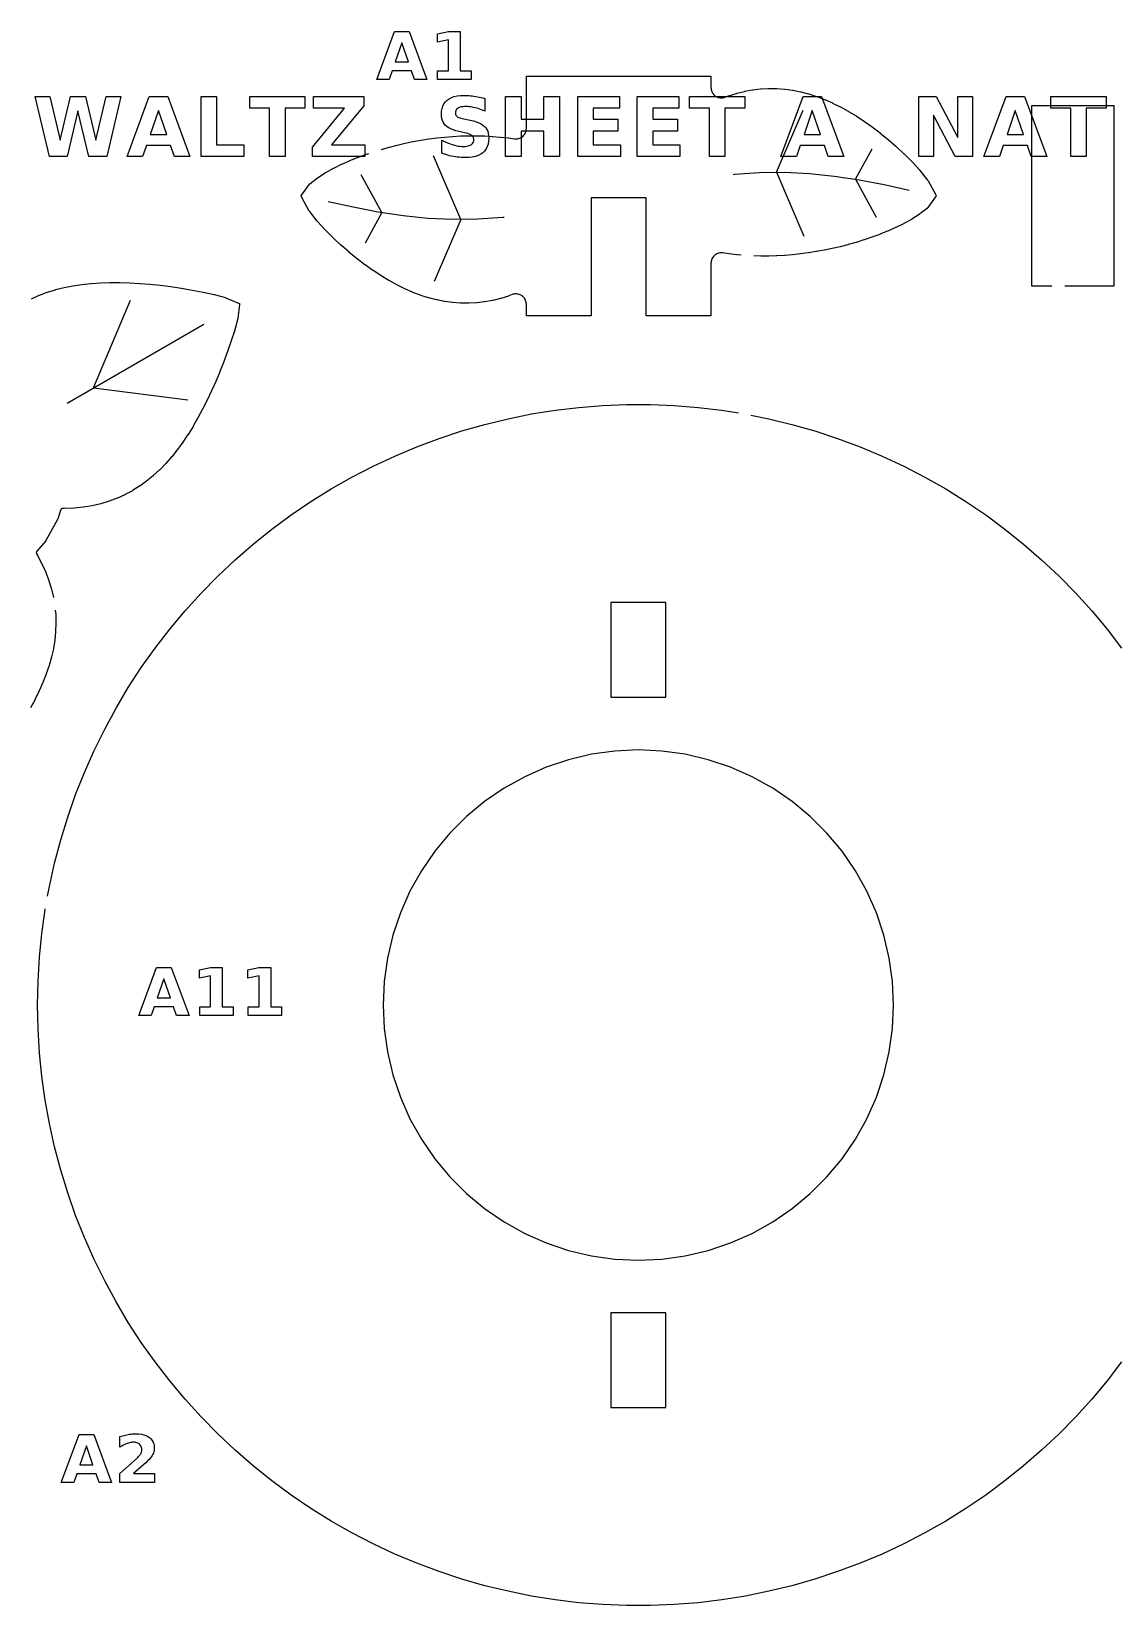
# Model space of a CAD drawing. Header units: millimetres. Extents: x 3 to 295, y 5 to 296.
# Drawn here: x 67.3 to 122.2, y 213.6 to 293.3 of the extents above; entities that cross this region are included whole.
import ezdxf

# ---------------------------------------------------------------- set-up
doc = ezdxf.new("R2010")
doc.units = ezdxf.units.MM
for name, color, linetype in [('CUT', 1, 'CONTINUOUS'), ('ENGRAVE', 5, 'CONTINUOUS'), ('SCORE', 7, 'CONTINUOUS')]:
    doc.layers.add(name, color=color, linetype=linetype)

msp = doc.modelspace()

# ---------------------------------------------------------------- linework, layer by layer
at = {"layer": 'CUT', "color": 1}
for points in [[(84.9654, 287.3527), (84.9746, 287.3555), (84.9827, 287.358), (85.3764, 287.4697), (85.3844, 287.4718), (85.7782, 287.5732), (85.7861, 287.5752), (86.18, 287.6665), (86.1879, 287.6682), (86.5817, 287.7497), (86.5897, 287.7512), (86.9835, 287.8228), (86.9915, 287.8242), (87.3852, 287.886), (87.3934, 287.8872), (87.787, 287.9391), (87.7953, 287.9401), (88.1887, 287.9821), (88.1972, 287.9829), (88.5905, 288.0149), (88.5992, 288.0154), (88.9924, 288.0372), (89.0013, 288.0376), (89.3943, 288.0489), (89.4034, 288.0491), (89.7962, 288.0498), (89.8056, 288.0497), (90.1982, 288.0395), (90.2078, 288.0391), (90.6002, 288.0178), (90.6101, 288.0171), (91.0023, 287.9843), (91.0124, 287.9833), (91.4045, 287.9386), (91.4148, 287.9373), (91.7225, 287.8925), (91.7771, 287.8874), (91.8301, 287.8877), (91.8827, 287.8934), (91.9345, 287.9044), (91.9849, 287.9205), (92.0335, 287.9416), (92.0796, 287.9676), (92.123, 287.998), (92.163, 288.0326), (92.1993, 288.0711), (92.2316, 288.1131), (92.2595, 288.1581), (92.2827, 288.2056), (92.301, 288.2553), (92.3143, 288.3066), (92.3222, 288.3589), (92.325, 288.4137), (92.325, 290.9871), (92.3291, 291.0709), (92.4129, 291.075), (101.5871, 291.075), (101.6709, 291.0709), (101.675, 290.9871), (101.675, 290.4945), (101.6775, 290.4422), (101.6848, 290.3921), (101.6969, 290.3429), (101.7137, 290.2951), (101.735, 290.2492), (101.7607, 290.2055), (101.7904, 290.1645), (101.8239, 290.1266), (101.8609, 290.092), (101.9011, 290.0612), (101.9441, 290.0344), (101.9895, 290.0119), (102.0368, 289.9938), (102.0856, 289.9804), (102.1355, 289.9718), (102.186, 289.968), (102.2366, 289.9691), (102.2869, 289.9751), (102.3364, 289.9859), (102.3863, 290.0019), (102.5665, 290.0696), (102.5849, 290.0759), (102.9702, 290.1958), (102.9897, 290.2013), (103.3742, 290.2961), (103.3945, 290.3005), (103.7784, 290.3704), (103.7994, 290.3736), (104.1829, 290.4188), (104.2043, 290.4206), (104.5876, 290.4411), (104.6092, 290.4416), (104.9925, 290.4376), (105.0138, 290.4367), (105.3974, 290.4084), (105.4182, 290.4062), (105.8023, 290.3537), (105.8224, 290.3503), (106.2071, 290.2739), (106.2262, 290.2695), (106.6118, 290.1693), (106.6298, 290.1641), (107.0163, 290.0405), (107.033, 290.0346), (107.4205, 289.8877), (107.436, 289.8814), (107.8244, 289.7117), (107.8387, 289.705), (108.2281, 289.5128), (108.2411, 289.506), (108.6314, 289.2917), (108.6433, 289.2848), (109.0345, 289.0488), (109.0454, 289.0419), (109.4372, 288.7845), (109.4473, 288.7776), (109.8397, 288.499), (109.849, 288.4922), (110.242, 288.1925), (110.2508, 288.1856), (110.6441, 287.8646), (110.6525, 287.8575), (111.046, 287.5143), (111.0544, 287.5067), (111.4476, 287.1398), (111.4566, 287.1312), (111.849, 286.737), (111.8594, 286.7261), (112.2498, 286.2976), (112.2638, 286.2812), (112.6512, 285.7971), (112.6621, 285.7821), (112.6716, 285.7662), (113.0598, 285.0471), (113.0849, 284.9946), (113.0527, 284.9449), (112.668, 284.4133), (112.6538, 284.3955), (112.6365, 284.3807), (112.2563, 284.0834), (112.2295, 284.0645), (111.8472, 283.8214), (111.829, 283.8107), (111.4416, 283.5972), (111.4275, 283.5899), (111.0376, 283.3984), (111.0258, 283.3929), (110.6344, 283.219), (110.6241, 283.2147), (110.2318, 283.0557), (110.2224, 283.0521), (109.8295, 282.9064), (109.8207, 282.9033), (109.4274, 282.7696), (109.419, 282.7669), (109.0254, 282.6445), (109.0173, 282.642), (108.6236, 282.5303), (108.6156, 282.5282), (108.2218, 282.4268), (108.2139, 282.4248), (107.82, 282.3335), (107.8121, 282.3318), (107.4183, 282.2503), (107.4103, 282.2488), (107.0165, 282.1772), (107.0085, 282.1758), (106.6148, 282.114), (106.6066, 282.1128), (106.213, 282.0609), (106.2047, 282.0599), (105.8113, 282.0179), (105.8028, 282.0171), (105.4095, 281.9851), (105.4008, 281.9846), (105.0076, 281.9628), (104.9987, 281.9624), (104.6057, 281.9511), (104.5966, 281.9509), (104.2038, 281.9502), (104.1944, 281.9503), (103.8489, 281.9593)], [(118.95, 280.425), (117.925, 280.425), (117.925, 289.575), (122.075, 289.575), (122.075, 280.425), (119.6, 280.425)], [(103.2002, 281.9987), (102.9977, 282.0157), (102.9876, 282.0167), (102.5955, 282.0614), (102.5852, 282.0627), (102.2775, 282.1075), (102.2229, 282.1126), (102.1699, 282.1123), (102.1173, 282.1066), (102.0655, 282.0956), (102.0151, 282.0795), (101.9665, 282.0584), (101.9204, 282.0324), (101.877, 282.002), (101.837, 281.9674), (101.8007, 281.9289), (101.7684, 281.8869), (101.7405, 281.8419), (101.7173, 281.7944), (101.699, 281.7447), (101.6857, 281.6934), (101.6778, 281.6411), (101.675, 281.5863), (101.675, 279.0129), (101.6709, 278.9291), (101.5871, 278.925), (98.395, 278.925), (98.395, 284.895), (95.605, 284.895), (95.605, 278.925), (92.4129, 278.925), (92.3291, 278.9291), (92.325, 279.0129), (92.325, 279.5055), (92.3225, 279.5578), (92.3152, 279.6079), (92.3031, 279.6571), (92.2863, 279.7049), (92.265, 279.7508), (92.2393, 279.7945), (92.2096, 279.8355), (92.1761, 279.8734), (92.1391, 279.908), (92.0989, 279.9388), (92.0559, 279.9656), (92.0105, 279.9881), (91.9632, 280.0062), (91.9144, 280.0196), (91.8645, 280.0282), (91.814, 280.032), (91.7634, 280.0309), (91.7131, 280.0249), (91.6636, 280.0141), (91.6137, 279.9981), (91.4335, 279.9304), (91.4151, 279.9241), (91.0298, 279.8042), (91.0103, 279.7987), (90.6258, 279.7039), (90.6055, 279.6995), (90.2216, 279.6296), (90.2006, 279.6264), (89.8171, 279.5812), (89.7957, 279.5794), (89.4124, 279.5589), (89.3908, 279.5584), (89.0075, 279.5624), (88.9862, 279.5633), (88.6026, 279.5916), (88.5818, 279.5938), (88.1977, 279.6463), (88.1776, 279.6497), (87.7929, 279.7261), (87.7738, 279.7305), (87.3882, 279.8307), (87.3702, 279.8359), (86.9837, 279.9595), (86.967, 279.9654), (86.5795, 280.1123), (86.564, 280.1186), (86.1756, 280.2883), (86.1613, 280.295), (85.7719, 280.4872), (85.7589, 280.494), (85.3686, 280.7083), (85.3567, 280.7152), (84.9655, 280.9512), (84.9546, 280.9581), (84.5628, 281.2155), (84.5527, 281.2224), (84.1603, 281.501), (84.151, 281.5078), (83.758, 281.8075), (83.7492, 281.8144), (83.3559, 282.1354), (83.3475, 282.1425), (82.954, 282.4857), (82.9456, 282.4933), (82.5524, 282.8602), (82.5434, 282.8688), (82.151, 283.263), (82.1406, 283.2739), (81.7502, 283.7024), (81.7362, 283.7188), (81.3488, 284.2029), (81.3379, 284.2179), (81.3284, 284.2338), (80.9402, 284.9529), (80.9151, 285.0054), (80.9473, 285.0551), (81.332, 285.5867), (81.3462, 285.6045), (81.3635, 285.6193), (81.7437, 285.9166), (81.7705, 285.9355), (82.1528, 286.1786), (82.171, 286.1893), (82.5584, 286.4028), (82.5725, 286.4101), (82.9624, 286.6016), (82.9742, 286.6071), (83.3656, 286.781), (83.3759, 286.7853), (83.7682, 286.9443), (83.7776, 286.9479), (84.1705, 287.0936), (84.1793, 287.0967), (84.3467, 287.1536)], [(67.2534, 279.7846), (67.2613, 279.7885), (67.6475, 279.9617), (67.6553, 279.9649), (68.0549, 280.1155), (68.0624, 280.1181), (68.4749, 280.2468), (68.4821, 280.2488), (68.9071, 280.3564), (68.9139, 280.358), (69.3509, 280.4453), (69.3572, 280.4464), (69.8057, 280.5143), (69.8116, 280.5151), (70.2711, 280.5645), (70.2765, 280.5649), (70.7465, 280.5967), (70.7514, 280.597), (71.2312, 280.6121), (71.2357, 280.6122), (71.7249, 280.6117), (71.7289, 280.6116), (72.2268, 280.5962), (72.2305, 280.5961), (72.7366, 280.5668), (72.7399, 280.5666), (73.2538, 280.5242), (73.2568, 280.5239), (73.778, 280.4691), (73.7809, 280.4688), (74.309, 280.4019), (74.3118, 280.4016), (74.8468, 280.3228), (74.8496, 280.3224), (75.3919, 280.2311), (75.3949, 280.2306), (75.9452, 280.1251), (75.949, 280.1243), (76.5094, 280.0004), (76.5152, 279.9989), (77.0902, 279.8451), (77.1078, 279.8391), (77.7488, 279.5703), (77.8011, 279.5454), (77.7965, 279.4877), (77.7088, 278.7982), (77.7052, 278.7799), (77.5509, 278.205), (77.5492, 278.1993), (77.3764, 277.652), (77.3751, 277.6483), (77.1914, 277.119), (77.1903, 277.1161), (76.9982, 276.6009), (76.9972, 276.5983), (76.7979, 276.0955), (76.7968, 276.0929), (76.5906, 275.6021), (76.5895, 275.5994), (76.3764, 275.1207), (76.3751, 275.1179), (76.1549, 274.6517), (76.1534, 274.6487), (75.9257, 274.1958), (75.924, 274.1925), (75.6883, 273.7537), (75.6864, 273.7501), (75.4423, 273.3262), (75.44, 273.3224), (75.1869, 272.9144), (75.1843, 272.9103), (74.9218, 272.5192), (74.9186, 272.5147), (74.6461, 272.1415), (74.6425, 272.1368), (74.3594, 271.7823), (74.3553, 271.7773), (74.0612, 271.4426), (74.0564, 271.4374), (73.7508, 271.1232), (73.7454, 271.118), (73.4277, 270.8251), (73.4217, 270.8199), (73.0915, 270.5492), (73.0848, 270.544), (72.7417, 270.2961), (72.7344, 270.2912), (72.3779, 270.0668), (72.3701, 270.0623), (71.9998, 269.8619), (71.9915, 269.8578), (71.6071, 269.6821), (71.5985, 269.6785), (71.1995, 269.5279), (71.1907, 269.5249), (70.7769, 269.3998), (70.7681, 269.3975), (70.3391, 269.2984), (70.3303, 269.2967), (69.8859, 269.2239), (69.8774, 269.2228), (69.4172, 269.1768), (69.409, 269.1762), (68.9329, 269.1573), (68.925, 269.1572), (68.8528, 269.1585), (68.8386, 269.158), (68.8264, 269.1564), (68.8144, 269.1536), (68.8027, 269.1496), (68.7915, 269.1445), (68.7808, 269.1383), (68.7708, 269.1311), (68.7616, 269.123), (68.7532, 269.1139), (68.7457, 269.1041), (68.7392, 269.0936), (68.7338, 269.0825), (68.7289, 269.0692), (68.5863, 268.6144), (68.5825, 268.6044), (68.5778, 268.5947), (67.9917, 267.5388), (67.986, 267.5296), (67.9794, 267.5211), (67.5333, 267.0015), (67.5248, 266.9906), (67.5184, 266.9804), (67.513, 266.9697), (67.5086, 266.9585), (67.5053, 266.947), (67.5032, 266.9352), (67.5022, 266.9232), (67.5023, 266.9112), (67.5036, 266.8992), (67.506, 266.8875), (67.5096, 266.876), (67.5142, 266.8649), (67.5208, 266.8528), (67.5584, 266.7902), (67.5623, 266.7833), (67.784, 266.3616), (67.7876, 266.3541), (67.9778, 265.9326), (67.9811, 265.9247), (68.1403, 265.5034), (68.1432, 265.495), (68.2719, 265.0739), (68.2742, 265.0651), (68.372, 264.6478)], [(68.0742, 249.508), (68.1652, 250.0116), (68.4278, 251.193), (68.7372, 252.363), (69.0928, 253.5198), (69.4941, 254.6615), (69.9405, 255.7864), (70.4313, 256.8926), (70.9657, 257.9784), (71.5428, 259.0422), (72.1617, 260.0821), (72.8215, 261.0967), (73.5211, 262.0841), (74.2594, 263.043), (75.0353, 263.9718), (75.8475, 264.869), (76.6946, 265.7332), (77.5755, 266.5631), (78.4887, 267.3573), (79.4327, 268.1145), (80.4061, 268.8336), (81.4073, 269.5134), (82.4348, 270.1529), (83.4868, 270.7511), (84.5618, 271.3069), (85.6581, 271.8196), (86.7739, 272.2883), (87.9074, 272.7122), (89.0568, 273.0908), (90.2205, 273.4233), (91.3964, 273.7093), (92.5827, 273.9484), (93.7777, 274.1401), (94.9793, 274.2841), (96.1857, 274.3803), (97.3949, 274.4284), (98.6051, 274.4284), (99.8143, 274.3803), (101.0207, 274.2841), (102.2223, 274.1401), (103.0621, 274.0054)], [(103.7018, 273.891), (104.6036, 273.7093), (105.7795, 273.4233), (106.9432, 273.0908), (108.0926, 272.7122), (109.2261, 272.2883), (110.3419, 271.8196), (111.4382, 271.3069), (112.5132, 270.7511), (113.5652, 270.1529), (114.5927, 269.5134), (115.5939, 268.8336), (116.5673, 268.1145), (117.5113, 267.3573), (118.4245, 266.5631), (119.3054, 265.7332), (120.1525, 264.869), (120.9647, 263.9718), (121.7406, 263.043), (122.4789, 262.0841)], [(68.464, 264.0047), (68.4849, 263.7842), (68.4855, 263.775), (68.4972, 263.3541), (68.4971, 263.3451), (68.481, 262.9241), (68.4804, 262.9154), (68.4373, 262.4943), (68.4362, 262.4859), (68.3668, 262.0646), (68.3653, 262.0568), (68.2705, 261.6352), (68.2687, 261.628), (68.1494, 261.2061), (68.1473, 261.1995), (68.0044, 260.7773), (68.0022, 260.7713), (67.8368, 260.3489), (67.8345, 260.3434), (67.6475, 259.9208), (67.6452, 259.9159), (67.4378, 259.493), (67.4355, 259.4886), (67.2087, 259.0655)], [(122.4789, 225.9159), (121.7406, 224.957), (120.9647, 224.0282), (120.1525, 223.131), (119.3054, 222.2668), (118.4245, 221.4369), (117.5113, 220.6427), (116.5673, 219.8855), (115.5939, 219.1664), (114.5927, 218.4866), (113.5652, 217.8471), (112.5132, 217.2489), (111.4382, 216.6931), (110.3419, 216.1804), (109.2261, 215.7117), (108.0926, 215.2878), (106.9432, 214.9092), (105.7795, 214.5767), (104.6036, 214.2907), (103.4173, 214.0516), (102.2223, 213.8599), (101.0207, 213.7159), (99.8143, 213.6197), (98.6051, 213.5716), (97.3949, 213.5716), (96.1857, 213.6197), (94.9793, 213.7159), (93.7777, 213.8599), (92.5827, 214.0516), (91.3964, 214.2907), (90.2205, 214.5767), (89.0568, 214.9092), (87.9074, 215.2878), (86.7739, 215.7117), (85.6581, 216.1804), (84.5618, 216.6931), (83.4868, 217.2489), (82.4348, 217.8471), (81.4073, 218.4866), (80.4061, 219.1664), (79.4327, 219.8855), (78.4887, 220.6427), (77.5755, 221.4369), (76.6946, 222.2668), (75.8475, 223.131), (75.0353, 224.0282), (74.2594, 224.957), (73.5211, 225.9159), (72.8215, 226.9033), (72.1617, 227.9179), (71.5428, 228.9578), (70.9657, 230.0216), (70.4313, 231.1074), (69.9405, 232.2136), (69.4941, 233.3385), (69.0928, 234.4802), (68.7372, 235.637), (68.4278, 236.807), (68.1652, 237.9884), (67.9498, 239.1793), (67.7819, 240.3778), (67.6618, 241.582), (67.5897, 242.79), (67.5656, 244), (67.5897, 245.21), (67.6618, 246.418), (67.7819, 247.6222), (67.9498, 248.8207), (67.9585, 248.8684)]]:
    msp.add_lwpolyline(points, dxfattribs=at)
for points in [[(96.605, 262.2143), (96.605, 260.1786), (96.605, 259.605), (99.395, 259.605), (99.395, 260.2143), (99.395, 262.3571), (99.395, 263.8214), (99.395, 264.395), (96.605, 264.395), (96.605, 263.7857), (96.605, 262.2143)], [(110.7048, 246.3749), (110.4315, 247.5371), (110.0521, 248.669), (109.5699, 249.7611), (108.989, 250.8041), (108.3143, 251.789), (107.5516, 252.7075), (106.7075, 253.5516), (105.789, 254.3143), (104.8041, 254.989), (103.7611, 255.5699), (102.669, 256.0521), (101.5371, 256.4315), (100.3749, 256.7048), (99.1926, 256.8698), (98, 256.9249), (96.8074, 256.8698), (95.6251, 256.7048), (94.4629, 256.4315), (93.331, 256.0521), (92.2389, 255.5699), (91.1959, 254.989), (90.211, 254.3143), (89.2925, 253.5516), (88.4484, 252.7075), (87.6857, 251.789), (87.011, 250.8041), (86.4301, 249.7611), (85.9479, 248.669), (85.5685, 247.5371), (85.2952, 246.3749), (85.1302, 245.1926), (85.0751, 244), (85.1302, 242.8074), (85.2952, 241.6251), (85.5685, 240.4629), (85.9479, 239.331), (86.4301, 238.2389), (87.011, 237.1959), (87.6857, 236.211), (88.4484, 235.2925), (89.2925, 234.4484), (90.211, 233.6857), (91.1959, 233.011), (92.2389, 232.4301), (93.331, 231.9479), (94.4629, 231.5685), (95.6251, 231.2952), (96.8074, 231.1302), (98, 231.0751), (99.1926, 231.1302), (100.3749, 231.2952), (101.5371, 231.5685), (102.669, 231.9479), (103.7611, 232.4301), (104.8041, 233.011), (105.789, 233.6857), (106.7075, 234.4484), (107.5516, 235.2925), (108.3143, 236.211), (108.989, 237.1959), (109.5699, 238.2389), (110.0521, 239.331), (110.4315, 240.4629), (110.7048, 241.6251), (110.8698, 242.8074), (110.9249, 244), (110.8698, 245.1926), (110.7048, 246.3749)], [(96.605, 227.7857), (96.605, 224.1786), (96.605, 223.605), (99.395, 223.605), (99.395, 224.2143), (99.395, 227.8214), (99.395, 228.395), (96.605, 228.395), (96.605, 227.7857)]]:
    msp.add_lwpolyline(points, close=True, dxfattribs=at)
at = {"layer": 'ENGRAVE', "color": 5}
for points in [[(85.3723, 290.9014), (84.7424, 290.9014), (85.6425, 293.3314), (86.3895, 293.3314), (87.2896, 290.9014), (86.6597, 290.9014), (86.5067, 291.3441), (85.5269, 291.3441), (85.3723, 290.9014)], [(86.0168, 292.7618), (85.6832, 291.795), (86.3488, 291.795), (86.0168, 292.7618)], [(88.3832, 291.3344), (88.3832, 292.905), (87.8152, 292.7878), (87.8152, 293.2142), (88.38, 293.3314), (88.9757, 293.3314), (88.9757, 291.3344), (89.5291, 291.3344), (89.5291, 290.9014), (87.8298, 290.9014), (87.8298, 291.3344), (88.3832, 291.3344)], [(70.5124, 287.8301), (71.0373, 290.0375), (71.7819, 290.0375), (71.0658, 287), (70.1624, 287), (69.6111, 289.3092), (69.0658, 287), (68.1625, 287), (67.4403, 290.0375), (68.191, 290.0375), (68.7159, 287.8301), (69.2367, 290.0375), (69.9915, 290.0375), (70.5124, 287.8301)], [(75.2831, 287), (74.4958, 287), (74.3045, 287.5534), (73.0798, 287.5534), (72.8865, 287), (72.0991, 287), (73.2242, 290.0375), (74.158, 290.0375), (75.2831, 287)], [(75.8526, 290.0375), (76.6359, 290.0375), (76.6359, 287.592), (78.0112, 287.592), (78.0112, 287), (75.8526, 287), (75.8526, 290.0375)], [(79.3213, 289.4455), (78.3122, 289.4455), (78.3122, 290.0375), (81.1117, 290.0375), (81.1117, 289.4455), (80.1046, 289.4455), (80.1046, 287), (79.3213, 287), (79.3213, 289.4455)], [(84.1348, 287), (81.4879, 287), (81.4879, 287.474), (83.1175, 289.4455), (81.5347, 289.4455), (81.5347, 290.0375), (84.088, 290.0375), (84.088, 289.5635), (82.4583, 287.592), (84.1348, 287.592), (84.1348, 287)], [(89.8109, 289.4473), (89.7312, 289.4679), (89.6526, 289.4853), (89.5754, 289.4995), (89.4998, 289.5106), (89.4256, 289.5185), (89.3528, 289.5232), (89.2816, 289.5248), (89.1921, 289.5227), (89.1107, 289.5162), (89.0374, 289.5055), (88.9723, 289.4905), (88.9154, 289.4711), (88.8665, 289.4475), (88.8255, 289.4194), (88.7919, 289.3865), (88.7658, 289.3488), (88.7472, 289.3065), (88.736, 289.2593), (88.7323, 289.2074), (88.7348, 289.1682), (88.7423, 289.132), (88.7549, 289.0988), (88.7725, 289.0686), (88.7951, 289.0414), (88.8228, 289.0172), (88.8571, 288.995), (88.8995, 288.9739), (88.9502, 288.9539), (89.0091, 288.9349), (89.0761, 288.917), (89.1514, 288.9002), (89.485, 288.8331), (89.6458, 288.7962), (89.7902, 288.7535), (89.9184, 288.7049), (90.0303, 288.6504), (90.1259, 288.5901), (90.2052, 288.5238), (90.2705, 288.4498), (90.3239, 288.3661), (90.3655, 288.2726), (90.3951, 288.1694), (90.4129, 288.0565), (90.4189, 287.9338), (90.4106, 287.7735), (90.3857, 287.6274), (90.3444, 287.4957), (90.2864, 287.3782), (90.2119, 287.275), (90.1208, 287.1862), (90.0127, 287.1112), (89.8872, 287.05), (89.7442, 287.0023), (89.5837, 286.9682), (89.4058, 286.9478), (89.2104, 286.941), (89.114, 286.9425), (89.0175, 286.9471), (88.921, 286.9547), (88.8243, 286.9654), (88.7275, 286.9791), (88.6305, 286.9959), (88.5336, 287.0157), (88.4366, 287.0384), (88.3396, 287.0641), (88.2426, 287.0927), (88.1456, 287.1242), (88.0487, 287.1587), (88.0487, 287.8199), (88.1451, 287.7705), (88.2405, 287.7253), (88.3348, 287.6844), (88.428, 287.6477), (88.5201, 287.6152), (88.6112, 287.587), (88.7012, 287.563), (88.7901, 287.5434), (88.878, 287.5282), (88.9648, 287.5173), (89.0505, 287.5108), (89.1351, 287.5086), (89.2172, 287.511), (89.2927, 287.5181), (89.3614, 287.53), (89.4235, 287.5466), (89.479, 287.568), (89.5278, 287.5941), (89.5694, 287.6246), (89.6035, 287.6592), (89.63, 287.6978), (89.6489, 287.7406), (89.6603, 287.7874), (89.6641, 287.8382), (89.6615, 287.8839), (89.6538, 287.9259), (89.6409, 287.9644), (89.6229, 287.9992), (89.5998, 288.0304), (89.5715, 288.0579), (89.5355, 288.0833), (89.4893, 288.1077), (89.4329, 288.1312), (89.3662, 288.1538), (89.2893, 288.1755), (89.2022, 288.1963), (88.8991, 288.2634), (88.754, 288.2992), (88.6225, 288.3414), (88.5046, 288.3901), (88.4004, 288.4452), (88.3098, 288.5067), (88.2328, 288.5747), (88.1684, 288.65), (88.1158, 288.7336), (88.0749, 288.8255), (88.0456, 288.9255), (88.0281, 289.0339), (88.0222, 289.1505), (88.0304, 289.2959), (88.0548, 289.4297), (88.0955, 289.5518), (88.1524, 289.6623), (88.2257, 289.7611), (88.3152, 289.8483), (88.42, 289.9229), (88.539, 289.9839), (88.6722, 290.0314), (88.8197, 290.0653), (88.9815, 290.0857), (89.1575, 290.0924), (89.2413, 290.0914), (89.3259, 290.0883), (89.4113, 290.083), (89.4975, 290.0757), (89.5844, 290.0663), (89.6722, 290.0548), (89.7609, 290.0412), (89.8506, 290.0255), (89.9413, 290.0078), (90.033, 289.9879), (90.1257, 289.9659), (90.2195, 289.9419), (90.2195, 289.299), (90.1364, 289.3348), (90.054, 289.3675), (89.9723, 289.3972), (89.8912, 289.4238), (89.8109, 289.4473)], [(93.9954, 290.0375), (93.9954, 287), (93.2121, 287), (93.2121, 288.2878), (92.0565, 288.2878), (92.0565, 287), (91.2732, 287), (91.2732, 290.0375), (92.0565, 290.0375), (92.0565, 288.8799), (93.2121, 288.8799), (93.2121, 290.0375), (93.9954, 290.0375)], [(96.9615, 288.8799), (96.9615, 288.2878), (95.7103, 288.2878), (95.7103, 287.592), (97.0856, 287.592), (97.0856, 287), (94.927, 287), (94.927, 290.0375), (97.0409, 290.0375), (97.0409, 289.4455), (95.7103, 289.4455), (95.7103, 288.8799), (96.9615, 288.8799)], [(99.9744, 288.2878), (98.7232, 288.2878), (98.7232, 287.592), (100.0986, 287.592), (100.0986, 287), (97.9399, 287), (97.9399, 290.0375), (100.0538, 290.0375), (100.0538, 289.4455), (98.7232, 289.4455), (98.7232, 288.8799), (99.9744, 288.8799), (99.9744, 288.2878)], [(101.5999, 289.4455), (100.5907, 289.4455), (100.5907, 290.0375), (103.3902, 290.0375), (103.3902, 289.4455), (102.3831, 289.4455), (102.3831, 287), (101.5999, 287), (101.5999, 289.4455)], [(108.4009, 287), (107.6135, 287), (107.4223, 287.5534), (106.1975, 287.5534), (106.0042, 287), (105.2169, 287), (106.342, 290.0375), (107.2758, 290.0375), (108.4009, 287)], [(114.9271, 287), (114.0522, 287), (112.9475, 289.0833), (112.9475, 287), (112.2049, 287), (112.2049, 290.0375), (113.0798, 290.0375), (114.1845, 287.9542), (114.1845, 290.0375), (114.9271, 290.0375), (114.9271, 287)], [(118.6806, 287), (117.8932, 287), (117.702, 287.5534), (116.4772, 287.5534), (116.2839, 287), (115.4966, 287), (116.6217, 290.0375), (117.5555, 290.0375), (118.6806, 287)], [(119.8971, 289.4455), (118.8879, 289.4455), (118.8879, 290.0375), (121.6874, 290.0375), (121.6874, 289.4455), (120.6803, 289.4455), (120.6803, 287), (119.8971, 287), (119.8971, 289.4455)], [(73.2751, 288.1169), (74.1072, 288.1169), (73.6921, 289.3254), (73.2751, 288.1169)], [(106.3928, 288.1169), (107.2249, 288.1169), (106.8099, 289.3254), (106.3928, 288.1169)], [(116.6725, 288.1169), (117.5046, 288.1169), (117.0896, 289.3254), (116.6725, 288.1169)], [(73.3194, 243.4716), (72.6895, 243.4716), (73.5896, 245.9016), (74.3367, 245.9016), (75.2367, 243.4716), (74.6069, 243.4716), (74.4539, 243.9143), (73.474, 243.9143), (73.3194, 243.4716)], [(76.3304, 245.4752), (75.7623, 245.358), (75.7623, 245.7845), (76.3271, 245.9016), (76.9228, 245.9016), (76.9228, 243.9046), (77.4762, 243.9046), (77.4762, 243.4716), (75.777, 243.4716), (75.777, 243.9046), (76.3304, 243.9046), (76.3304, 245.4752)], [(78.783, 245.4752), (78.215, 245.358), (78.215, 245.7845), (78.7798, 245.9016), (79.3755, 245.9016), (79.3755, 243.9046), (79.9289, 243.9046), (79.9289, 243.4716), (78.2296, 243.4716), (78.2296, 243.9046), (78.783, 243.9046), (78.783, 245.4752)], [(73.9639, 245.332), (73.6303, 244.3652), (74.296, 244.3652), (73.9639, 245.332)], [(69.3962, 219.8), (68.7663, 219.8), (69.6663, 222.23), (70.4134, 222.23), (71.3135, 219.8), (70.6836, 219.8), (70.5306, 220.2427), (69.5508, 220.2427), (69.3962, 219.8)], [(73.4927, 220.2606), (73.4927, 219.8), (71.7268, 219.8), (71.7268, 220.2606), (72.6138, 221.0435), (72.6517, 221.0792), (72.6861, 221.1146), (72.7172, 221.1497), (72.7447, 221.1845), (72.7689, 221.2191), (72.7896, 221.2535), (72.807, 221.2879), (72.8212, 221.3227), (72.8323, 221.358), (72.8402, 221.3938), (72.845, 221.43), (72.8465, 221.4667), (72.8434, 221.5218), (72.8338, 221.5732), (72.8179, 221.6209), (72.7956, 221.6649), (72.7669, 221.7052), (72.7318, 221.7417), (72.6915, 221.7736), (72.6469, 221.7996), (72.5981, 221.8199), (72.5452, 221.8343), (72.488, 221.843), (72.4266, 221.8459), (72.377, 221.8442), (72.3259, 221.8389), (72.2732, 221.8302), (72.219, 221.818), (72.1633, 221.8024), (72.106, 221.7832), (72.0473, 221.7607), (71.9872, 221.7347), (71.9257, 221.7053), (71.8629, 221.6726), (71.7988, 221.6364), (71.7333, 221.5969), (71.7333, 222.1307), (71.8037, 222.1531), (71.8738, 222.1737), (71.9436, 222.1924), (72.0132, 222.2092), (72.0825, 222.2242), (72.1516, 222.2373), (72.2202, 222.2485), (72.2885, 222.2577), (72.3562, 222.2648), (72.4236, 222.2699), (72.4904, 222.2729), (72.5568, 222.274), (72.6968, 222.2686), (72.826, 222.2526), (72.9444, 222.2259), (73.052, 222.1886), (73.1488, 222.1406), (73.2347, 222.0819), (73.3086, 222.0137), (73.369, 221.937), (73.416, 221.852), (73.4496, 221.7586), (73.4697, 221.6567), (73.4764, 221.5464), (73.4736, 221.481), (73.465, 221.417), (73.4508, 221.3546), (73.4309, 221.2936), (73.4052, 221.2341), (73.3739, 221.1761), (73.3334, 221.1157), (73.2804, 221.0487), (73.2148, 220.9753), (73.1366, 220.8955), (73.0459, 220.8091), (72.9426, 220.7163), (72.4234, 220.2606), (73.4927, 220.2606)], [(70.0407, 221.6604), (69.707, 220.6936), (70.3727, 220.6936), (70.0407, 221.6604)]]:
    msp.add_lwpolyline(points, close=True, dxfattribs=at)
at = {"layer": 'SCORE', "color": 7}
for points in [[(105, 286.2), (106.3382, 289.3364)], [(109, 285.8485), (109.8393, 287.392)], [(89, 283.8), (87.62, 287.0344)], [(85, 284.1515), (83.9538, 286.0754)], [(102.8, 286.0883), (102.8618, 286.0958), (104.1273, 286.1824), (105.3927, 286.1964), (106.6582, 286.137), (107.9236, 286.0076), (109.1891, 285.8164), (110.4545, 285.5751), (111.72, 285.2984)], [(105, 286.2), (106.38, 282.9656)], [(109, 285.8485), (110.0462, 283.9246)], [(91.2, 283.9117), (91.1382, 283.9042), (89.8727, 283.8176), (88.6073, 283.8036), (87.3418, 283.863), (86.0764, 283.9924), (84.8109, 284.1836), (83.5455, 284.4249), (82.28, 284.7016)], [(85, 284.1515), (84.1607, 282.608)], [(89, 283.8), (87.6618, 280.6636)], [(70.4045, 275.275), (72.2672, 279.7175)], [(69.0622, 274.5), (75.9904, 278.5)], [(70.4045, 275.275), (75.1832, 274.6669)]]:
    msp.add_lwpolyline(points, dxfattribs=at)

doc.saveas('drawing.dxf')
